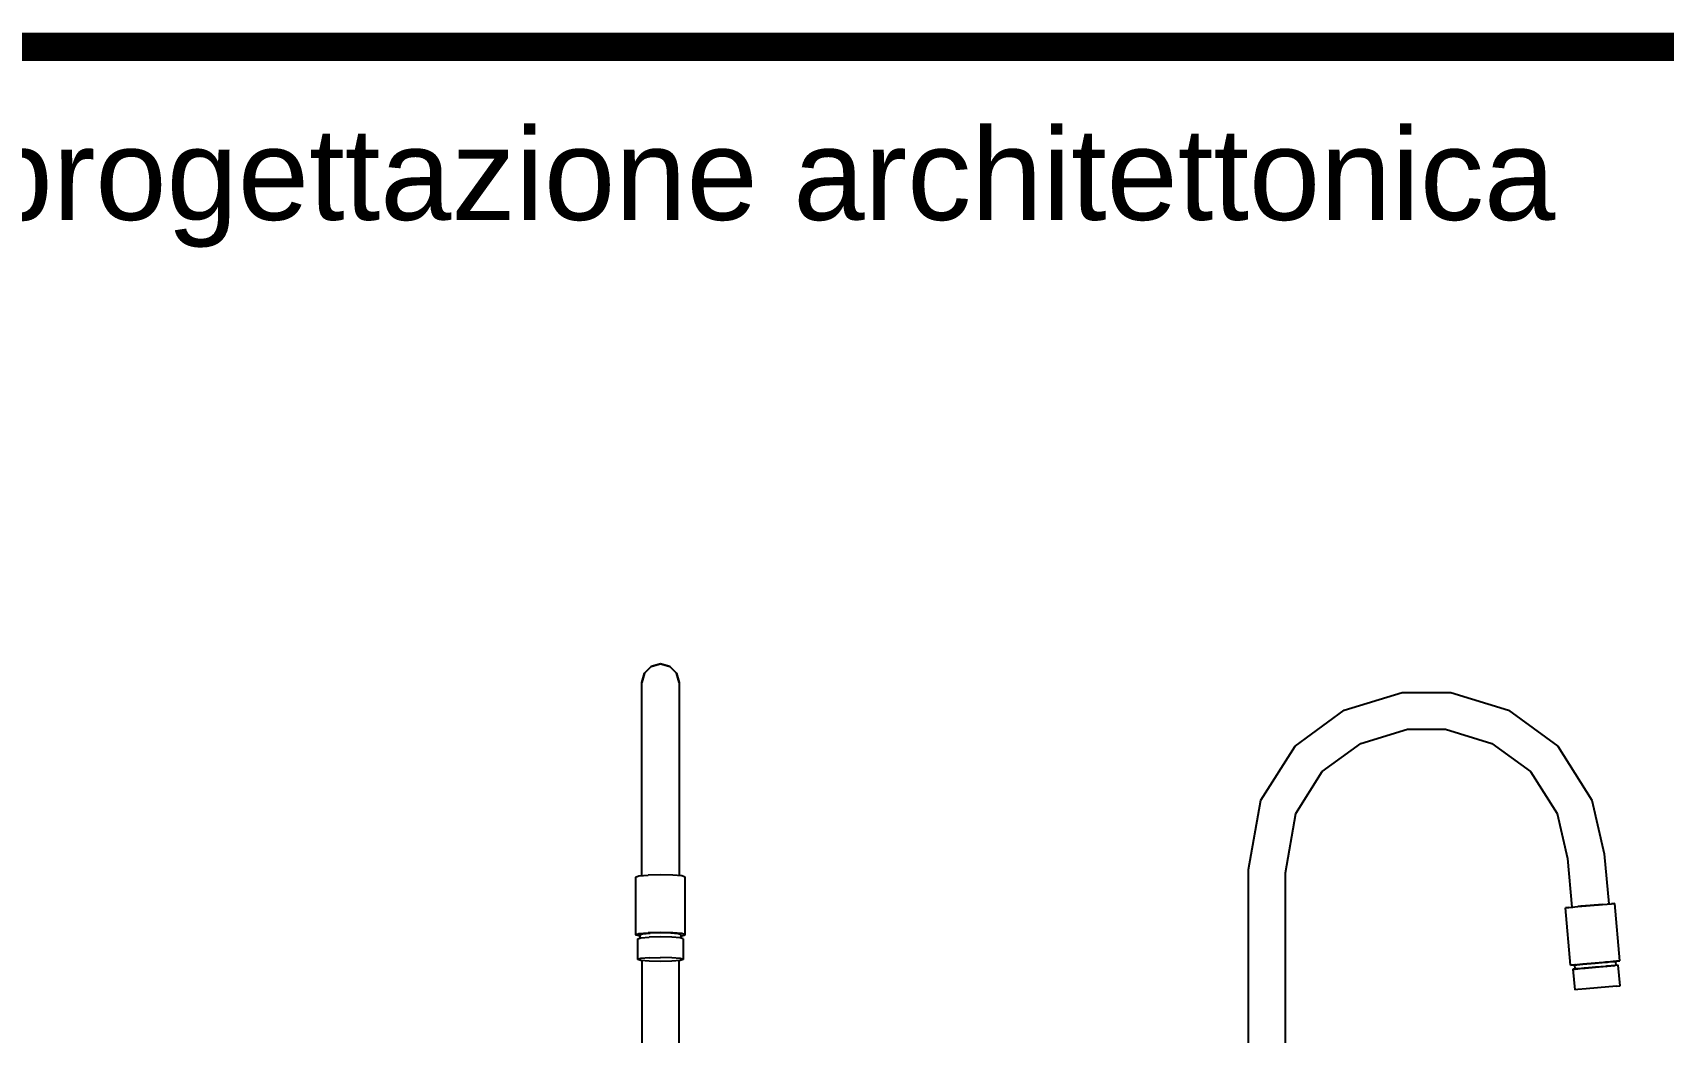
# Model space of a CAD drawing. Header units: millimetres. Extents: x 500 to 613, y 94 to 180.
# Drawn here: x 532.31 to 556.98, y 160.92 to 176.05 of the extents above; entities that cross this region are included whole.
import ezdxf

# ---------------------------------------------------------------- set-up
doc = ezdxf.new("R2010")
doc.units = ezdxf.units.MM
doc.layers.add('RUBINETTI', color=251, linetype='Continuous')
doc.layers.add('www.archweb.it - blocchi dwg', color=2, linetype='Continuous')
doc.styles.get("Standard").update_dxf_attribs({"font": 'arial.ttf'})

msp = doc.modelspace()

# ---------------------------------------------------------------- linework, layer by layer
at = {"layer": 'RUBINETTI', "linetype": 'ByBlock'}
for p, q in [((541.563, 166.357), (541.524, 166.217)), ((541.524, 166.217), (541.563, 166.357)), ((541.664, 166.457), (541.563, 166.357)), ((541.563, 166.357), (541.664, 166.457)), ((541.805, 166.495), (541.664, 166.457)), ((541.664, 166.457), (541.805, 166.495)), ((541.947, 166.457), (541.805, 166.495)), ((541.805, 166.495), (541.947, 166.457)), ((542.048, 166.357), (541.947, 166.457)), ((541.947, 166.457), (542.048, 166.357)), ((542.087, 166.217), (542.048, 166.357)), ((542.048, 166.357), (542.087, 166.217)), ((541.524, 165.974), (541.524, 166.217)), ((542.087, 166.217), (542.087, 165.974)), ((541.524, 165.489), (541.524, 165.974)), ((542.087, 165.974), (542.087, 165.489)), ((552.154, 165.796), (553.027, 166.065)), ((553.027, 166.065), (553.766, 166.065)), ((553.766, 166.065), (554.639, 165.796)), ((551.409, 165.251), (552.154, 165.796)), ((554.639, 165.796), (555.384, 165.251)), ((554.639, 165.796), (555.384, 165.251)), ((541.524, 164.761), (541.524, 165.489)), ((542.087, 165.489), (542.087, 164.761)), ((552.406, 165.293), (553.111, 165.509)), ((553.111, 165.509), (553.683, 165.509)), ((553.683, 165.509), (554.387, 165.293)), ((553.683, 165.509), (554.387, 165.293)), ((550.893, 164.433), (551.409, 165.251)), ((550.893, 164.433), (551.409, 165.251)), ((551.82, 164.867), (552.406, 165.293)), ((554.387, 165.293), (554.973, 164.867)), ((555.384, 165.251), (555.9, 164.433)), ((555.384, 165.251), (555.9, 164.433)), ((551.418, 164.23), (551.82, 164.867)), ((551.418, 164.23), (551.82, 164.867)), ((554.973, 164.867), (555.376, 164.23)), ((541.524, 164.017), (541.524, 164.761)), ((542.087, 164.761), (542.087, 164.017)), ((550.704, 163.386), (550.893, 164.433)), ((555.9, 164.433), (556.088, 163.624)), ((555.9, 164.433), (556.088, 163.624)), ((551.264, 163.337), (551.418, 164.23)), ((555.376, 164.23), (555.531, 163.551)), ((555.376, 164.23), (555.531, 163.551)), ((541.524, 163.29), (541.524, 164.017)), ((542.087, 164.017), (542.087, 163.29)), ((556.088, 163.624), (556.155, 162.865)), ((550.704, 157.376), (550.704, 163.386)), ((555.531, 163.551), (555.595, 162.816)), ((541.431, 163.27), (541.481, 163.287)), ((541.431, 163.27), (541.431, 162.399)), ((541.481, 163.287), (541.618, 163.298)), ((541.805, 163.303), (541.618, 163.298)), ((541.993, 163.298), (541.805, 163.303)), ((542.13, 163.287), (541.993, 163.298)), ((542.18, 163.27), (542.13, 163.287)), ((542.18, 162.399), (542.18, 163.27)), ((551.265, 157.377), (551.264, 163.337)), ((556.062, 162.857), (556.198, 162.868)), ((556.155, 162.865), (556.136, 162.862)), ((556.142, 162.863), (556.248, 162.873)), ((556.248, 162.873), (556.198, 162.868)), ((556.325, 162.001), (556.248, 162.873)), ((555.551, 162.812), (555.501, 162.807)), ((555.501, 162.807), (555.551, 162.812)), ((555.577, 161.936), (555.501, 162.807)), ((555.551, 162.812), (555.688, 162.824)), ((555.595, 162.816), (555.612, 162.817)), ((555.875, 162.84), (555.688, 162.824)), ((555.688, 162.824), (555.875, 162.84)), ((555.733, 162.828), (555.7, 162.824)), ((555.875, 162.84), (555.733, 162.828)), ((556.062, 162.857), (555.875, 162.84)), ((555.875, 162.84), (556.062, 162.857)), ((556.016, 162.853), (555.875, 162.84)), ((556.016, 162.853), (556.032, 162.854)), ((541.431, 162.399), (541.481, 162.415)), ((541.481, 162.382), (541.431, 162.399)), ((541.481, 162.415), (541.618, 162.427)), ((541.493, 162.38), (541.481, 162.382)), ((541.493, 162.399), (541.535, 162.412)), ((541.493, 162.399), (541.493, 162.346)), ((541.535, 162.412), (541.649, 162.422)), ((541.805, 162.431), (541.618, 162.427)), ((541.805, 162.426), (541.649, 162.422)), ((541.993, 162.427), (541.805, 162.431)), ((541.962, 162.422), (541.805, 162.426)), ((542.076, 162.412), (541.962, 162.422)), ((542.13, 162.415), (541.993, 162.427)), ((542.118, 162.399), (542.076, 162.412)), ((542.118, 162.346), (542.118, 162.399)), ((542.118, 162.38), (542.13, 162.382)), ((542.18, 162.399), (542.13, 162.415)), ((542.13, 162.382), (542.18, 162.399)), ((541.462, 162.336), (541.508, 162.351)), ((541.462, 162.025), (541.462, 162.336)), ((541.508, 162.351), (541.634, 162.362)), ((541.805, 162.366), (541.634, 162.362)), ((541.977, 162.362), (541.805, 162.366)), ((542.103, 162.351), (541.977, 162.362)), ((542.149, 162.336), (542.103, 162.351)), ((542.149, 162.336), (542.149, 162.025)), ((541.508, 162.04), (541.462, 162.025)), ((541.508, 162.01), (541.462, 162.025)), ((541.634, 162.051), (541.508, 162.04)), ((541.634, 161.999), (541.508, 162.01)), ((541.524, 162.008), (541.524, 157.12)), ((541.634, 162.051), (541.805, 162.055)), ((541.805, 161.995), (541.634, 161.999)), ((541.977, 162.051), (541.805, 162.055)), ((541.977, 161.999), (541.805, 161.995)), ((542.103, 162.04), (541.977, 162.051)), ((542.103, 162.01), (541.977, 161.999)), ((542.087, 157.12), (542.087, 162.008)), ((542.149, 162.025), (542.103, 162.04)), ((542.149, 162.025), (542.103, 162.01)), ((555.577, 161.936), (555.64, 161.941)), ((555.64, 161.941), (555.577, 161.936)), ((555.627, 161.94), (555.577, 161.936)), ((555.627, 161.94), (555.577, 161.936)), ((555.614, 161.876), (555.66, 161.88)), ((555.614, 161.876), (555.66, 161.88)), ((555.645, 161.879), (555.614, 161.876)), ((555.614, 161.876), (555.645, 161.879)), ((555.614, 161.876), (555.641, 161.565)), ((555.764, 161.952), (555.627, 161.94)), ((555.627, 161.94), (555.764, 161.952)), ((555.654, 161.942), (555.64, 161.941)), ((555.654, 161.942), (555.64, 161.941)), ((555.645, 161.879), (555.64, 161.941)), ((555.687, 161.883), (555.645, 161.879)), ((555.687, 161.883), (555.645, 161.879)), ((555.66, 161.88), (555.785, 161.891)), ((555.66, 161.88), (555.785, 161.891)), ((555.687, 161.883), (555.66, 161.88)), ((555.66, 161.88), (555.687, 161.883)), ((555.66, 161.88), (555.687, 161.883)), ((555.687, 161.883), (555.66, 161.88)), ((555.801, 161.893), (555.687, 161.883)), ((555.801, 161.893), (555.687, 161.883)), ((555.951, 161.969), (555.764, 161.952)), ((555.764, 161.952), (555.951, 161.969)), ((555.785, 161.891), (555.956, 161.906)), ((555.785, 161.891), (555.956, 161.906)), ((555.801, 161.893), (555.785, 161.891)), ((555.785, 161.891), (555.801, 161.893)), ((555.785, 161.891), (555.801, 161.893)), ((555.801, 161.893), (555.785, 161.891)), ((555.801, 161.893), (555.956, 161.906)), ((555.956, 161.906), (555.801, 161.893)), ((556.138, 161.985), (555.951, 161.969)), ((556.138, 161.985), (555.951, 161.969)), ((555.951, 161.969), (556.107, 161.982)), ((555.951, 161.969), (556.107, 161.982)), ((555.956, 161.906), (556.128, 161.921)), ((555.956, 161.906), (556.128, 161.921)), ((556.112, 161.92), (555.956, 161.906)), ((556.112, 161.92), (555.956, 161.906)), ((556.107, 161.982), (556.221, 161.992)), ((556.107, 161.982), (556.221, 161.992)), ((556.138, 161.985), (556.107, 161.982)), ((556.107, 161.982), (556.138, 161.985)), ((556.107, 161.982), (556.138, 161.985)), ((556.138, 161.985), (556.107, 161.982)), ((556.226, 161.93), (556.112, 161.92)), ((556.226, 161.93), (556.112, 161.92)), ((556.112, 161.92), (556.128, 161.921)), ((556.128, 161.921), (556.112, 161.92)), ((556.128, 161.921), (556.112, 161.92)), ((556.112, 161.92), (556.128, 161.921)), ((556.253, 161.932), (556.128, 161.921)), ((556.128, 161.921), (556.253, 161.932)), ((556.275, 161.997), (556.138, 161.985)), ((556.275, 161.997), (556.138, 161.985)), ((556.275, 161.997), (556.221, 161.992)), ((556.221, 161.992), (556.275, 161.997)), ((556.221, 161.992), (556.249, 161.994)), ((556.249, 161.994), (556.221, 161.992)), ((556.226, 161.93), (556.253, 161.932)), ((556.226, 161.93), (556.253, 161.932)), ((556.226, 161.93), (556.249, 161.931)), ((556.249, 161.931), (556.226, 161.93)), ((556.299, 161.936), (556.253, 161.932)), ((556.299, 161.936), (556.253, 161.932)), ((556.263, 161.995), (556.275, 161.997)), ((556.263, 161.995), (556.275, 161.997)), ((556.268, 161.933), (556.263, 161.995)), ((556.268, 161.933), (556.263, 161.995)), ((556.275, 161.997), (556.325, 162.001)), ((556.325, 162.001), (556.275, 161.997)), ((556.326, 161.625), (556.299, 161.936)), ((555.687, 161.569), (555.641, 161.565)), ((555.812, 161.58), (555.687, 161.569)), ((555.984, 161.595), (555.812, 161.58)), ((556.155, 161.61), (555.984, 161.595)), ((556.28, 161.621), (556.155, 161.61)), ((556.28, 161.621), (556.326, 161.625))]:
    msp.add_line(p, q, dxfattribs=at)
at = {"layer": 'www.archweb.it - blocchi dwg', "color": 7, "ltscale": 0.02, "true_color": 0xffffff, "const_width": 0.432}
msp.add_lwpolyline([(500.464, 175.832), (611.134, 175.832)], dxfattribs=at)

# ---------------------------------------------------------------- texts
at = {"layer": 'www.archweb.it - blocchi dwg', "color": 253}
msp.add_text('Contenitore di strumenti CAD per la progettazione architettonica', height=1.38768, dxfattribs=at).set_placement((500.397, 173.213))

doc.saveas('drawing.dxf')
